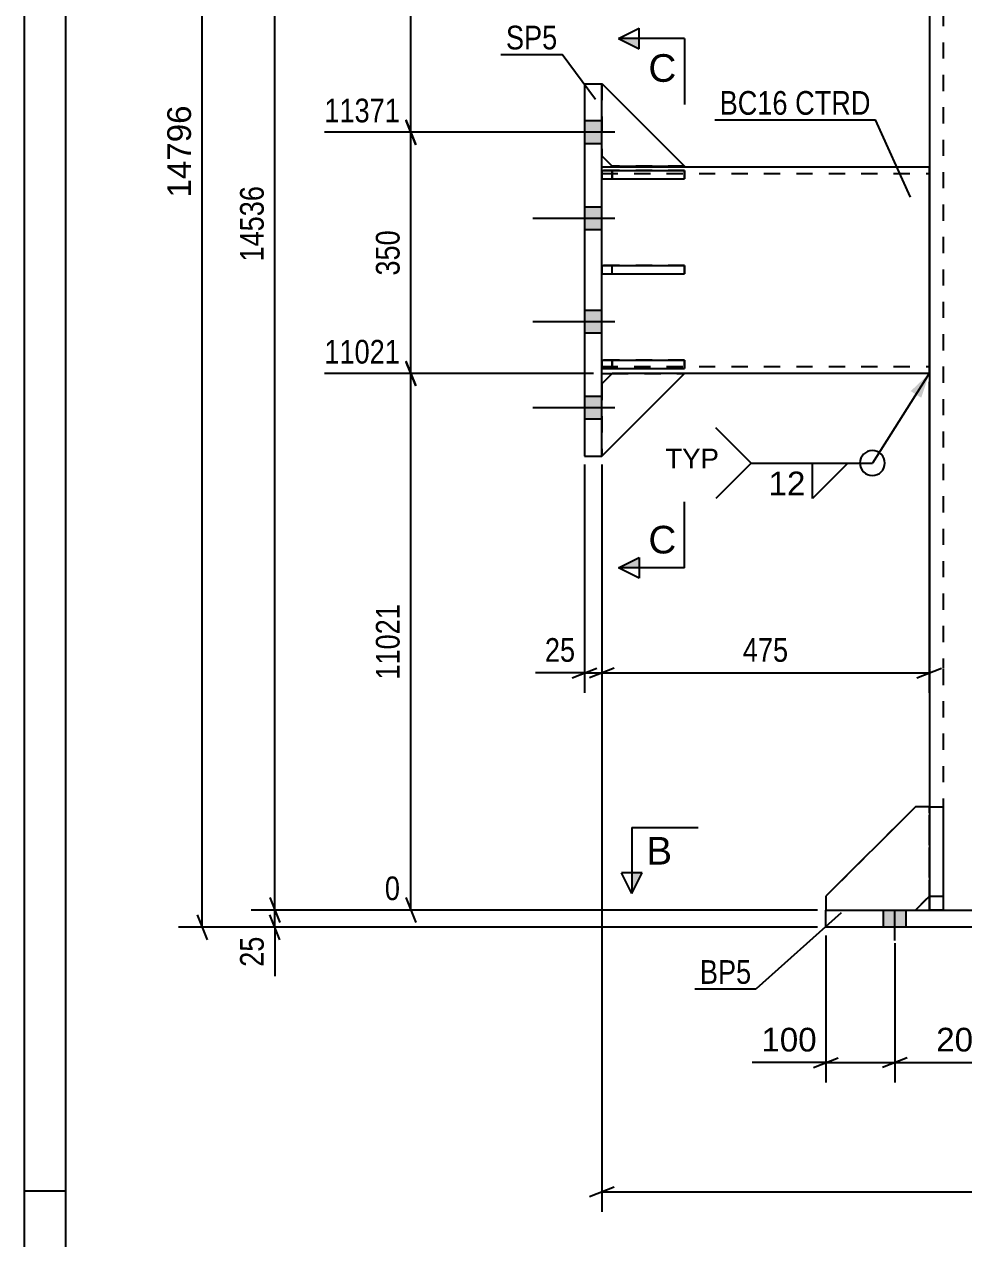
# Model space of a CAD drawing. Header units: millimetres. Extents: x -130 to 464, y -183 to 237.
# Drawn here: x -130.2 to -16.7, y -39.7 to 107.1 of the extents above; entities that cross this region are included whole.
import ezdxf

# ---------------------------------------------------------------- set-up
doc = ezdxf.new("R2010")
doc.units = ezdxf.units.MM
doc.linetypes.add('DXK_LINE_DOT2', pattern=[3.9198, 1.9599, -1.9599])
doc.styles.add('Arial', font='ARIAL.TTF', dxfattribs={"height": 0.2})
doc.styles.add('Arial Narrow', font='ARIALN.TTF', dxfattribs={"height": 0.2})

# ---------------------------------------------------------------- blocks, each defined once
blk = doc.blocks.new('Unknown-284929020-1134')
at = {"color": 5, "linetype": 'Continuous'}
for p, q in [((-130.21, 237.02), (-130.21, -182.98)), ((-125.21, 232.02), (-125.21, -177.98)), ((-125.21, -33.98), (-130.21, -33.98))]:
    blk.add_line(p, q, dxfattribs=at)
blk = doc.blocks.new('Bolt-284929020-1232 - 1225')
at = {"linetype": 'Continuous'}
for points in [[(-62.5, 95.42), (-62.5, 92.67), (-60.42, 92.67), (-60.42, 95.42)], [(-62.5, 95.42), (-62.5, 92.67), (-60.42, 92.67), (-60.42, 95.42)], [(-62.5, 95.42), (-62.5, 92.67), (-60.42, 92.67), (-60.42, 95.42)], [(-62.5, 85.01), (-62.5, 82.26), (-60.42, 82.26), (-60.42, 85.01)], [(-62.5, 85.01), (-62.5, 82.26), (-60.42, 82.26), (-60.42, 85.01)], [(-62.5, 72.51), (-62.5, 69.76), (-60.42, 69.76), (-60.42, 72.51)], [(-62.5, 72.51), (-62.5, 69.76), (-60.42, 69.76), (-60.42, 72.51)], [(-62.5, 62.09), (-62.5, 59.34), (-60.42, 59.34), (-60.42, 62.09)], [(-62.5, 62.09), (-62.5, 59.34), (-60.42, 59.34), (-60.42, 62.09)], [(-62.5, 62.09), (-62.5, 59.34), (-60.42, 59.34), (-60.42, 62.09)]]:
    blk.add_hatch(color=1, dxfattribs=at).paths.add_polyline_path(points)
at = {"color": 1, "linetype": 'Continuous'}
for p, q in [((-58.84, 94.05), (-68.75, 94.05)), ((-58.84, 94.05), (-68.75, 94.05)), ((-58.84, 94.05), (-68.75, 94.05)), ((-60.42, 95.42), (-62.5, 95.42)), ((-60.42, 95.42), (-62.5, 95.42)), ((-60.42, 95.42), (-62.5, 95.42)), ((-60.42, 92.67), (-62.5, 92.67)), ((-60.42, 92.67), (-62.5, 92.67)), ((-60.42, 92.67), (-62.5, 92.67)), ((-60.42, 85.01), (-62.5, 85.01)), ((-60.42, 85.01), (-62.5, 85.01)), ((-58.84, 83.63), (-68.75, 83.63)), ((-58.84, 83.63), (-68.75, 83.63)), ((-60.42, 82.26), (-62.5, 82.26)), ((-60.42, 82.26), (-62.5, 82.26)), ((-60.42, 72.51), (-62.5, 72.51)), ((-60.42, 72.51), (-62.5, 72.51)), ((-58.84, 71.13), (-68.75, 71.13)), ((-58.84, 71.13), (-68.75, 71.13)), ((-60.42, 69.76), (-62.5, 69.76)), ((-60.42, 69.76), (-62.5, 69.76)), ((-60.42, 62.09), (-62.5, 62.09)), ((-60.42, 62.09), (-62.5, 62.09)), ((-60.42, 62.09), (-62.5, 62.09)), ((-58.84, 60.71), (-68.75, 60.71)), ((-58.84, 60.71), (-68.75, 60.71)), ((-58.84, 60.71), (-68.75, 60.71)), ((-60.42, 59.34), (-62.5, 59.34)), ((-60.42, 59.34), (-62.5, 59.34)), ((-60.42, 59.34), (-62.5, 59.34))]:
    blk.add_line(p, q, dxfattribs=at)
blk = doc.blocks.new('Part-284929020-1249 - 1225')
at = {"color": 2, "linetype": 'Continuous'}
for p, q in [((-33.33, -2.08), (-33.33, 0)), ((-33.33, 0), (33.33, 0)), ((33.33, 0), (33.33, -2.08)), ((33.33, -2.08), (-33.33, -2.08))]:
    blk.add_line(p, q, dxfattribs=at)
blk = doc.blocks.new('Part-284929020-1233 - 1225')
at = {"color": 2, "linetype": 'Continuous'}
for p, q in [((-20.83, 116.67), (-20.83, 29.27)), ((-20.83, 29.17), (-20.83, 12.5))]:
    blk.add_line(p, q, dxfattribs=at)
at = {"color": 7, "linetype": 'DXK_LINE_DOT2'}
for p, q in [((-19.17, 116.67), (-19.17, 29.27)), ((-19.17, 29.17), (-19.17, 0)), ((-20.83, 12.5), (-20.83, 0)), ((-20.83, 0), (20.83, 0))]:
    blk.add_line(p, q, dxfattribs=at)
blk = doc.blocks.new('Part-284929020-1250 - 1225')
at = {"color": 2, "linetype": 'Continuous'}
for p, q in [((-22.5, 12.5), (-33.33, 1.67)), ((-20.83, 12.5), (-22.5, 12.5)), ((-33.33, 1.67), (-33.33, 0)), ((-22.5, 0), (-20.83, 1.67))]:
    blk.add_line(p, q, dxfattribs=at)
at = {"color": 7, "linetype": 'DXK_LINE_DOT2'}
for p, q in [((-20.83, 12.5), (-20.83, 1.67)), ((-33.33, 0), (-22.5, 0))]:
    blk.add_line(p, q, dxfattribs=at)
blk = doc.blocks.new('Part-284929020-1252 - 1225')
at = {"color": 7, "linetype": 'DXK_LINE_DOT2'}
for p, q in [((-22.5, 12.5), (-33.33, 1.67)), ((-20.83, 12.5), (-22.5, 12.5)), ((-20.83, 1.67), (-20.83, 12.5)), ((-33.33, 1.67), (-33.33, 0)), ((-22.5, 0), (-20.83, 1.67)), ((-33.33, 0), (-22.5, 0))]:
    blk.add_line(p, q, dxfattribs=at)
blk = doc.blocks.new('Part-284929020-1389 - 1225')
at = {"color": 2, "linetype": 'Continuous'}
for p, q in [((-60.42, 77.95), (-50.42, 77.95)), ((-60.42, 77.95), (-60.42, 76.95)), ((-50.42, 77.95), (-50.42, 76.95)), ((-60.42, 76.95), (-50.42, 76.95))]:
    blk.add_line(p, q, dxfattribs=at)
at = {"color": 7, "linetype": 'DXK_LINE_DOT2'}
blk.add_line((-59.17, 76.95), (-59.17, 77.95), dxfattribs=at)
blk = doc.blocks.new('Part-284929020-1255 - 1225')
at = {"color": 2, "linetype": 'Continuous'}
for p, q in [((-20.83, 12.5), (-20.83, 0)), ((-20.83, 12.5), (-19.17, 12.5)), ((-19.17, 12.5), (-19.17, 0)), ((-20.83, 1.67), (-19.17, 1.67)), ((-20.83, 0), (-19.17, 0))]:
    blk.add_line(p, q, dxfattribs=at)
blk = doc.blocks.new('Part-284929020-1399 - 1225')
at = {"color": 7, "linetype": 'DXK_LINE_DOT2'}
for p, q in [((-59.17, 64.88), (-60.42, 63.63)), ((-60.42, 54.88), (-50.42, 64.88)), ((-50.42, 64.88), (-59.17, 64.88)), ((-60.42, 63.63), (-60.42, 54.88))]:
    blk.add_line(p, q, dxfattribs=at)
blk = doc.blocks.new('Part-284929020-1388 - 1225')
at = {"color": 7, "linetype": 'DXK_LINE_DOT2'}
for p, q in [((-50.42, 89.41), (-60.42, 89.41)), ((-60.42, 89.41), (-60.42, 88.41)), ((-60.42, 88.41), (-50.42, 88.41)), ((-59.17, 89.41), (-59.17, 88.41)), ((-50.42, 88.41), (-50.42, 89.41))]:
    blk.add_line(p, q, dxfattribs=at)
blk = doc.blocks.new('Part-284929020-1387 - 1225')
at = {"color": 7, "linetype": 'DXK_LINE_DOT2'}
for p, q in [((-50.42, 66.49), (-60.42, 66.49)), ((-60.42, 66.49), (-60.42, 65.49)), ((-59.17, 66.49), (-59.17, 65.49)), ((-50.42, 65.49), (-50.42, 66.49)), ((-60.42, 65.49), (-50.42, 65.49))]:
    blk.add_line(p, q, dxfattribs=at)
blk = doc.blocks.new('Part-284929020-1397 - 1225')
at = {"color": 7, "linetype": 'DXK_LINE_DOT2'}
for p, q in [((-60.42, 91.2), (-60.42, 99.95)), ((-60.42, 99.95), (-50.42, 89.95)), ((-59.17, 89.95), (-60.42, 91.2)), ((-50.42, 89.95), (-59.17, 89.95))]:
    blk.add_line(p, q, dxfattribs=at)
blk = doc.blocks.new('Part-284929020-1386 - 1225')
at = {"color": 7, "linetype": 'DXK_LINE_DOT2'}
for p, q in [((-50.42, 77.95), (-60.42, 77.95)), ((-60.42, 77.95), (-60.42, 76.95)), ((-59.17, 76.95), (-59.17, 77.95)), ((-50.42, 76.95), (-50.42, 77.95)), ((-60.42, 76.95), (-50.42, 76.95))]:
    blk.add_line(p, q, dxfattribs=at)
blk = doc.blocks.new('Part-284929020-1396 - 1225')
at = {"color": 2, "linetype": 'Continuous'}
for p, q in [((-60.42, 99.95), (-60.42, 99.88)), ((-60.42, 99.95), (-50.42, 89.95)), ((-60.42, 91.2), (-59.17, 89.95)), ((-59.17, 89.95), (-50.42, 89.95))]:
    blk.add_line(p, q, dxfattribs=at)
at = {"color": 7, "linetype": 'DXK_LINE_DOT2'}
blk.add_line((-60.42, 99.88), (-60.42, 91.2), dxfattribs=at)
blk = doc.blocks.new('Part-284929020-1390 - 1225')
at = {"color": 2, "linetype": 'Continuous'}
for p, q in [((-60.42, 66.49), (-50.42, 66.49)), ((-60.42, 66.49), (-60.42, 65.49)), ((-50.42, 66.49), (-50.42, 65.49)), ((-60.42, 65.49), (-50.42, 65.49))]:
    blk.add_line(p, q, dxfattribs=at)
at = {"color": 7, "linetype": 'DXK_LINE_DOT2'}
blk.add_line((-59.17, 65.49), (-59.17, 66.49), dxfattribs=at)
blk = doc.blocks.new('Bolt-284929020-1302 - 1225')
at = {"linetype": 'Continuous'}
for points in [[(-23.63, 0), (-26.38, 0), (-26.38, -2.08), (-23.63, -2.08)], [(-23.63, 0), (-26.38, 0), (-26.38, -2.08), (-23.63, -2.08)], [(-23.63, 0), (-26.38, 0), (-26.38, -2.08), (-23.63, -2.08)], [(-23.63, 0), (-26.38, 0), (-26.38, -2.08), (-23.63, -2.08)], [(-6.96, 0), (-9.71, 0), (-9.71, -2.08), (-6.96, -2.08)], [(-6.96, 0), (-9.71, 0), (-9.71, -2.08), (-6.96, -2.08)], [(9.71, 0), (6.96, 0), (6.96, -2.08), (9.71, -2.08)], [(9.71, 0), (6.96, 0), (6.96, -2.08), (9.71, -2.08)], [(26.37, 0), (23.62, 0), (23.62, -2.08), (26.37, -2.08)], [(26.37, 0), (23.62, 0), (23.62, -2.08), (26.37, -2.08)], [(26.37, 0), (23.62, 0), (23.62, -2.08), (26.37, -2.08)], [(26.37, 0), (23.62, 0), (23.62, -2.08), (26.37, -2.08)]]:
    blk.add_hatch(color=1, dxfattribs=at).paths.add_polyline_path(points)
at = {"color": 1, "linetype": 'Continuous'}
for p, q in [((-26.38, -2.08), (-26.38, 0)), ((-26.38, -2.08), (-26.38, 0)), ((-26.38, -2.08), (-26.38, 0)), ((-26.38, -2.08), (-26.38, 0)), ((-25, -3.67), (-25, 0)), ((-25, -3.67), (-25, 0)), ((-25, -3.67), (-25, 0)), ((-25, -3.67), (-25, 0)), ((-23.63, -2.08), (-23.63, 0)), ((-23.63, -2.08), (-23.63, 0)), ((-23.63, -2.08), (-23.63, 0)), ((-23.63, -2.08), (-23.63, 0)), ((-9.71, -2.08), (-9.71, 0)), ((-9.71, -2.08), (-9.71, 0)), ((-8.33, -3.67), (-8.33, 0)), ((-8.33, -3.67), (-8.33, 0)), ((-6.96, -2.08), (-6.96, 0)), ((-6.96, -2.08), (-6.96, 0)), ((6.96, -2.08), (6.96, 0)), ((6.96, -2.08), (6.96, 0)), ((8.33, -3.67), (8.33, 0)), ((8.33, -3.67), (8.33, 0)), ((9.71, -2.08), (9.71, 0)), ((9.71, -2.08), (9.71, 0)), ((23.62, -2.08), (23.62, 0)), ((23.62, -2.08), (23.62, 0)), ((23.62, -2.08), (23.62, 0)), ((23.62, -2.08), (23.62, 0)), ((25, -3.67), (25, 0)), ((25, -3.67), (25, 0)), ((25, -3.67), (25, 0)), ((25, -3.67), (25, 0)), ((26.37, -2.08), (26.37, 0)), ((26.37, -2.08), (26.37, 0)), ((26.37, -2.08), (26.37, 0)), ((26.37, -2.08), (26.37, 0))]:
    blk.add_line(p, q, dxfattribs=at)
blk = doc.blocks.new('Part-284929020-1391 - 1225')
at = {"color": 2, "linetype": 'Continuous'}
for p, q in [((-60.42, 89.41), (-50.42, 89.41)), ((-60.42, 89.41), (-60.42, 88.41)), ((-60.42, 88.41), (-50.42, 88.41)), ((-50.42, 89.41), (-50.42, 88.41))]:
    blk.add_line(p, q, dxfattribs=at)
at = {"color": 7, "linetype": 'DXK_LINE_DOT2'}
blk.add_line((-59.17, 88.41), (-59.17, 89.41), dxfattribs=at)
blk = doc.blocks.new('Part-284929020-1398 - 1225')
at = {"color": 2, "linetype": 'Continuous'}
for p, q in [((-59.17, 64.88), (-60.42, 63.63)), ((-60.42, 54.88), (-50.42, 64.88)), ((-50.42, 64.88), (-59.17, 64.88))]:
    blk.add_line(p, q, dxfattribs=at)
at = {"color": 7, "linetype": 'DXK_LINE_DOT2'}
blk.add_line((-60.42, 63.63), (-60.42, 54.88), dxfattribs=at)
blk = doc.blocks.new('Part-284929020-1445 - 1225')
at = {"color": 2, "linetype": 'Continuous'}
for p, q in [((-62.5, 99.88), (-62.5, 54.88)), ((-60.42, 99.88), (-62.5, 99.88)), ((-60.42, 54.88), (-60.42, 99.88)), ((-62.5, 54.88), (-60.42, 54.88))]:
    blk.add_line(p, q, dxfattribs=at)
blk = doc.blocks.new('Part-284929020-1449 - 1225')
at = {"color": 7, "linetype": 'DXK_LINE_DOT2'}
for p, q in [((-20.83, 0), (-20.83, 12.5)), ((-20.83, 12.5), (-19.17, 12.5)), ((-19.17, 12.5), (-19.17, 0)), ((-20.83, 1.67), (-19.17, 1.67)), ((-19.17, 0), (-20.83, 0))]:
    blk.add_line(p, q, dxfattribs=at)
blk = doc.blocks.new('Part-284929020-1481 - 1225')
at = {"color": 2, "linetype": 'Continuous'}
for p, q in [((-60.42, 89.88), (-20.84, 89.88)), ((-20.84, 89.88), (-20.84, 64.88)), ((-60.42, 64.88), (-59.17, 64.88)), ((-20.84, 64.88), (-50.42, 64.88))]:
    blk.add_line(p, q, dxfattribs=at)
at = {"color": 7, "linetype": 'DXK_LINE_DOT2'}
for p, q in [((-60.42, 64.88), (-60.42, 89.88)), ((-60.42, 89.05), (-20.84, 89.05)), ((-60.42, 65.71), (-20.84, 65.71)), ((-59.17, 64.88), (-50.42, 64.88)), ((-20.84, 65.71), (-20.84, 65.78))]:
    blk.add_line(p, q, dxfattribs=at)
blk = doc.blocks.new('StraightDimension-284929020-1734 - 1225')
at = {"color": 7, "linetype": 'Continuous'}
for p, q in [((-20.84, 63.88), (-20.84, 26.27)), ((-60.42, 53.88), (-60.42, 26.27)), ((-58.92, 29.27), (-61.92, 28.07)), ((-60.42, 28.67), (-20.84, 28.67)), ((-22.34, 28.07), (-19.34, 29.27))]:
    blk.add_line(p, q, dxfattribs=at)
at = {"color": 0}
blk.add_wipeout([(-37.29, 29.42), (-37.29, 33.62), (-43.97, 33.62), (-43.97, 29.42)], dxfattribs=at)
at = {"color": 3, "style": 'Arial Narrow'}
blk.add_text('475', height=2.863, dxfattribs=at).set_placement((-43.37, 30.02))
blk = doc.blocks.new('StraightDimension-284929020-1562 - 1225')
at = {"color": 7, "linetype": 'Continuous'}
for p, q in [((-25, -4.01), (-25, -20.85)), ((-8.33, -4.01), (-8.33, -20.85)), ((-23.5, -17.85), (-26.5, -19.05)), ((-25, -18.45), (-8.33, -18.45)), ((-9.83, -19.05), (-6.83, -17.85))]:
    blk.add_line(p, q, dxfattribs=at)
at = {"color": 0}
blk.add_wipeout([(-12.73, -17.7), (-12.73, -13.5), (-20.6, -13.5), (-20.6, -17.7)], dxfattribs=at)
at = {"color": 3, "style": 'Arial'}
blk.add_text('200', height=2.865, dxfattribs=at).set_placement((-20, -17.1))
blk = doc.blocks.new('StraightDimension-284929020-1569 - 1225')
at = {"color": 7, "linetype": 'Continuous'}
for p, q in [((-33.33, -3.08), (-33.33, -20.85)), ((-25, -4.01), (-25, -20.85)), ((-33.33, -18.45), (-42.25, -18.45)), ((-33.33, -18.45), (-42.25, -18.45)), ((-34.83, -19.05), (-31.83, -17.85)), ((-33.33, -18.45), (-25, -18.45)), ((-23.5, -17.85), (-26.5, -19.05))]:
    blk.add_line(p, q, dxfattribs=at)
at = {"color": 0}
blk.add_wipeout([(-33.86, -17.7), (-33.86, -13.5), (-41.73, -13.5), (-41.73, -17.7)], dxfattribs=at)
at = {"color": 3, "style": 'Arial'}
blk.add_text('100', height=2.865, dxfattribs=at).set_placement((-41.13, -17.1))
blk = doc.blocks.new('StraightDimension-284929020-1605 - 1225')
at = {"color": 7, "linetype": 'Continuous'}
for p, q in [((-82.9, 63.38), (-84.1, 66.38)), ((-61.42, 64.88), (-93.94, 64.88)), ((-83.5, 0), (-83.5, 64.88)), ((-84.1, 1.5), (-82.9, -1.5)), ((-34.33, 0), (-86.63, 0))]:
    blk.add_line(p, q, dxfattribs=at)
at = {"color": 0}
blk.add_wipeout([(-84.25, 37.61), (-88.45, 37.61), (-88.45, 27.27), (-84.25, 27.27)], dxfattribs=at)
at = {"color": 3, "style": 'Arial Narrow'}
blk.add_text('11021', height=2.863, rotation=90.0002, dxfattribs=at).set_placement((-84.85, 27.87))
at = {"color": 0, "linetype": 'Continuous'}
for points in [[(-84.2, 65.48), (-84.2, 69.68), (-94.54, 69.68), (-94.54, 65.48)], [(-84.2, 0.6), (-84.2, 4.8), (-87.23, 4.8), (-87.23, 0.6)]]:
    blk.add_wipeout(points, dxfattribs=at)
at = {"color": 3, "linetype": 'Continuous', "style": 'Arial Narrow'}
for s, height, p in [('11021', 2.863, (-93.94, 66.08)), ('0', 2.86, (-86.63, 1.2))]:
    blk.add_text(s, height=height, dxfattribs=at).set_placement(p)
blk = doc.blocks.new('StraightDimension-284929020-1612 - 1225')
at = {"color": 7, "linetype": 'Continuous'}
for p, q in [((-82.9, 92.55), (-84.1, 95.55)), ((-64.33, 94.05), (-93.94, 94.05)), ((-83.5, 64.88), (-83.5, 94.05)), ((-84.1, 66.38), (-82.9, 63.38)), ((-61.42, 64.88), (-93.94, 64.88))]:
    blk.add_line(p, q, dxfattribs=at)
at = {"color": 0}
blk.add_wipeout([(-84.25, 82.81), (-88.45, 82.81), (-88.45, 76.12), (-84.25, 76.12)], dxfattribs=at)
at = {"color": 3, "style": 'Arial Narrow'}
blk.add_text('350', height=2.863, rotation=90.0002, dxfattribs=at).set_placement((-84.85, 76.72))
at = {"color": 0, "linetype": 'Continuous'}
blk.add_wipeout([(-84.2, 94.65), (-84.2, 98.85), (-94.54, 98.85), (-94.54, 94.65)], dxfattribs=at)
at = {"color": 3, "linetype": 'Continuous', "style": 'Arial Narrow'}
blk.add_text('11371', height=2.863, dxfattribs=at).set_placement((-93.94, 95.25))
blk = doc.blocks.new('StraightDimension-284929020-1620 - 1225')
at = {"color": 7, "linetype": 'Continuous'}
for p, q in [((-82.9, 137.4), (-84.1, 140.4)), ((-61.42, 138.9), (-93.94, 138.9)), ((-83.5, 94.05), (-83.5, 138.9)), ((-84.1, 95.55), (-82.9, 92.55)), ((-64.33, 94.05), (-93.94, 94.05))]:
    blk.add_line(p, q, dxfattribs=at)
at = {"color": 0}
blk.add_wipeout([(-84.25, 120.73), (-88.45, 120.73), (-88.45, 112.21), (-84.25, 112.21)], dxfattribs=at)
at = {"color": 3, "style": 'Arial Narrow'}
blk.add_text('2840', height=2.863, rotation=90.0002, dxfattribs=at).set_placement((-84.85, 112.81))
at = {"color": 0, "linetype": 'Continuous'}
blk.add_wipeout([(-84.2, 139.5), (-84.2, 143.7), (-94.54, 143.7), (-94.54, 139.5)], dxfattribs=at)
at = {"color": 3, "linetype": 'Continuous', "style": 'Arial Narrow'}
blk.add_text('14211', height=2.863, dxfattribs=at).set_placement((-93.94, 140.1))
blk = doc.blocks.new('StraightDimension-284929020-1870 - 1225')
at = {"color": 7, "linetype": 'Continuous'}
for p, q in [((-100.52, 1.5), (-99.32, -1.5)), ((-34.33, 0), (-102.77, 0)), ((-99.32, -3.58), (-100.52, -0.58)), ((-99.92, -2.08), (-99.92, 0)), ((-34.33, -2.08), (-102.77, -2.08)), ((-99.92, -2.08), (-99.92, -7.99)), ((-99.92, -2.08), (-99.92, -7.99))]:
    blk.add_line(p, q, dxfattribs=at)
at = {"color": 0}
blk.add_wipeout([(-100.67, -2.61), (-104.87, -2.61), (-104.87, -7.46), (-100.67, -7.46)], dxfattribs=at)
at = {"color": 3, "style": 'Arial Narrow'}
blk.add_text('25', height=2.863, rotation=90.0002, dxfattribs=at).set_placement((-101.27, -6.86))
blk = doc.blocks.new('StraightDimension-284929020-1749 - 1225')
at = {"color": 7, "linetype": 'Continuous'}
for p, q in [((-62.5, 53.88), (-62.5, 26.27)), ((-60.42, 53.88), (-60.42, 26.27)), ((-62.5, 28.67), (-68.41, 28.67)), ((-62.5, 28.67), (-68.41, 28.67)), ((-64, 28.07), (-61, 29.27)), ((-62.5, 28.67), (-60.42, 28.67)), ((-58.92, 29.27), (-61.92, 28.07))]:
    blk.add_line(p, q, dxfattribs=at)
at = {"color": 0}
blk.add_wipeout([(-63.03, 29.42), (-63.03, 33.62), (-67.89, 33.62), (-67.89, 29.42)], dxfattribs=at)
at = {"color": 3, "style": 'Arial Narrow'}
blk.add_text('25', height=2.863, dxfattribs=at).set_placement((-67.29, 30.02))
blk = doc.blocks.new('StraightDimension-284929020-1846 - 1225')
at = {"color": 7, "linetype": 'Continuous'}
for p, q in [((-60.42, 53.88), (-60.42, -36.49)), ((62.5, 54.01), (62.5, -36.49)), ((-58.92, -33.49), (-61.92, -34.69)), ((61, -34.69), (64, -33.49)), ((-60.42, -34.09), (62.5, -34.09))]:
    blk.add_line(p, q, dxfattribs=at)
at = {"color": 0}
blk.add_wipeout([(5.3, -33.34), (5.3, -29.14), (-3.22, -29.14), (-3.22, -33.34)], dxfattribs=at)
at = {"color": 3, "style": 'Arial Narrow'}
blk.add_text('1475', height=2.863, dxfattribs=at).set_placement((-2.62, -32.74))
blk = doc.blocks.new('StraightDimension-284929020-1879 - 1225')
at = {"color": 7, "linetype": 'Continuous'}
for p, q in [((-99.92, 0), (-99.92, 165.98)), ((-100.52, 1.5), (-99.32, -1.5)), ((-34.33, 0), (-102.77, 0))]:
    blk.add_line(p, q, dxfattribs=at)
at = {"color": 0}
blk.add_wipeout([(-100.67, 88.16), (-104.87, 88.16), (-104.87, 77.82), (-100.67, 77.82)], dxfattribs=at)
at = {"color": 3, "style": 'Arial Narrow'}
blk.add_text('14536', height=2.863, rotation=90.0002, dxfattribs=at).set_placement((-101.27, 78.42))
blk = doc.blocks.new('StraightDimension-284929020-7842 - 1225')
at = {"color": 7, "linetype": 'Continuous'}
for p, q in [((-108.71, -2.08), (-108.71, 185.53)), ((-109.31, -0.58), (-108.11, -3.58)), ((-34.33, -2.08), (-111.56, -2.08))]:
    blk.add_line(p, q, dxfattribs=at)
at = {"color": 0}
blk.add_wipeout([(-109.46, 97.88), (-113.66, 97.88), (-113.66, 85.56), (-109.46, 85.56)], dxfattribs=at)
at = {"color": 3, "style": 'Arial'}
blk.add_text('14796', height=2.865, rotation=90.0002, dxfattribs=at).set_placement((-110.06, 86.16))
blk = doc.blocks.new('Mark-284929020-1244 - 1225')
at = {"color": 0}
blk.add_wipeout([(-42.35, -8.92), (-42.35, -5.92), (-48.56, -5.92), (-48.56, -8.92)], dxfattribs=at)
blk.add_wipeout([(-42.35, -8.92), (-42.35, -5.92), (-48.56, -5.92), (-48.56, -8.92)], dxfattribs=at)
at = {"color": 30, "linetype": 'Continuous'}
for p in [(-31.47, -0.35), (-49.16, -9.52)]:
    blk.add_line(p, (-41.75, -9.52), dxfattribs=at)
at = {"color": 3, "style": 'Arial Narrow'}
blk.add_text('BP5', height=2.863, dxfattribs=at).set_placement((-48.56, -8.92))
blk = doc.blocks.new('Mark-284929020-1441 - 1225')
at = {"color": 0}
blk.add_wipeout([(-65.79, 104.07), (-65.79, 107.07), (-72, 107.07), (-72, 104.07)], dxfattribs=at)
blk.add_wipeout([(-65.79, 104.07), (-65.79, 107.07), (-72, 107.07), (-72, 104.07)], dxfattribs=at)
at = {"color": 30, "linetype": 'Continuous'}
for p in [(-72.6, 103.47), (-61.16, 98.03)]:
    blk.add_line(p, (-65.19, 103.47), dxfattribs=at)
at = {"color": 3, "style": 'Arial Narrow'}
blk.add_text('SP5', height=2.863, dxfattribs=at).set_placement((-72, 104.07))
blk = doc.blocks.new('Mark-284929020-1477 - 1225')
at = {"color": 0}
for points in [[(-37.95, 96.17), (-37.95, 99.17), (-46.17, 99.17), (-46.17, 96.17)], [(-27.92, 96.17), (-27.92, 99.17), (-37.05, 99.17), (-37.05, 96.17)]]:
    blk.add_wipeout(points, dxfattribs=at)
for points in [[(-37.95, 96.17), (-37.95, 99.17), (-46.17, 99.17), (-46.17, 96.17)], [(-27.92, 96.17), (-27.92, 99.17), (-37.05, 99.17), (-37.05, 96.17)]]:
    blk.add_wipeout(points, dxfattribs=at)
at = {"color": 30, "linetype": 'Continuous'}
for p in [(-46.77, 95.57), (-23.09, 86.22)]:
    blk.add_line(p, (-27.32, 95.57), dxfattribs=at)
at = {"color": 3, "style": 'Arial Narrow'}
for s, p in [('BC16', (-46.17, 96.17)), ('CTRD', (-37.05, 96.17))]:
    blk.add_text(s, height=2.863, dxfattribs=at).set_placement(p)
blk = doc.blocks.new('SectionMark-284929020-1954 - 1225')
at = {"linetype": 'Continuous'}
for points in [[(-55.91, 105.4), (-55.91, 104.15), (-58.41, 105.4)], [(-55.91, 42.62), (-55.91, 41.37), (-58.41, 41.37)]]:
    blk.add_hatch(color=6, dxfattribs=at).paths.add_polyline_path(points)
at = {"color": 6, "linetype": 'Continuous'}
for p, q in [((-58.41, 105.4), (-55.91, 106.65)), ((-55.91, 104.15), (-55.91, 106.65)), ((-50.41, 105.4), (-58.41, 105.4)), ((-58.41, 105.4), (-55.91, 104.15)), ((-50.41, 105.4), (-50.41, 97.4)), ((-50.41, 41.37), (-50.41, 49.37)), ((-58.41, 41.37), (-55.91, 42.62)), ((-55.91, 42.62), (-55.91, 40.12)), ((-50.41, 41.37), (-58.41, 41.37)), ((-55.91, 40.12), (-58.41, 41.37))]:
    blk.add_line(p, q, dxfattribs=at)
at = {"color": 0, "linetype": 'Continuous'}
for points in [[(-51.41, 100.15), (-51.41, 103.65), (-54.78, 103.65), (-54.78, 100.15)], [(-51.41, 43.12), (-51.41, 46.62), (-54.78, 46.62), (-54.78, 43.12)]]:
    blk.add_wipeout(points, dxfattribs=at)
at = {"color": 3, "linetype": 'Continuous', "style": 'Arial'}
for p in [(-54.78, 100.15), (-54.78, 43.12)]:
    blk.add_text('C', height=3.34, dxfattribs=at).set_placement(p)
blk = doc.blocks.new('SectionMark-284929020-1986 - 1225')
at = {"linetype": 'Continuous'}
for points in [[(-56.78, 4.5), (-55.53, 4.5), (-56.78, 2)], [(45.35, 4.5), (46.6, 4.5), (46.6, 2)]]:
    blk.add_hatch(color=6, dxfattribs=at).paths.add_polyline_path(points)
at = {"color": 6, "linetype": 'Continuous'}
for p, q in [((-56.78, 10), (-48.78, 10)), ((-56.78, 10), (-56.78, 2)), ((46.6, 10), (38.6, 10)), ((46.6, 10), (46.6, 2)), ((-56.78, 2), (-58.03, 4.5)), ((-55.53, 4.5), (-58.03, 4.5)), ((-56.78, 2), (-55.53, 4.5)), ((45.35, 4.5), (47.85, 4.5)), ((46.6, 2), (45.35, 4.5)), ((47.85, 4.5), (46.6, 2))]:
    blk.add_line(p, q, dxfattribs=at)
at = {"color": 0, "linetype": 'Continuous'}
for points in [[(-51.92, 5.5), (-51.92, 9), (-55.03, 9), (-55.03, 5.5)], [(44.85, 5.5), (44.85, 9), (41.74, 9), (41.74, 5.5)]]:
    blk.add_wipeout(points, dxfattribs=at)
at = {"color": 3, "linetype": 'Continuous', "style": 'Arial'}
for p in [(-55.03, 5.5), (41.74, 5.5)]:
    blk.add_text('B', height=3.34, dxfattribs=at).set_placement(p)
blk = doc.blocks.new('WeldMark-284929020-2006 - 1225')
at = {"linetype": 'Continuous'}
blk.add_hatch(color=30, dxfattribs=at).paths.add_polyline_path([(-23.08, 62.75), (-20.84, 64.88), (-21.81, 61.95)])
at = {"color": 30, "linetype": 'Continuous'}
blk.add_line((-20.84, 64.88), (-27.71, 54.05), dxfattribs=at)
at = {"color": 3, "linetype": 'Continuous'}
for q in [(-46.65, 58.33), (-46.65, 49.76)]:
    blk.add_line((-42.36, 54.05), q, dxfattribs=at)
for start, end in [(90, 270), (270, 90)]:
    blk.add_arc((-27.71, 54.05), 1.5, start, end, dxfattribs=at)
at = {"color": 0}
blk.add_wipeout([(-35.61, 49.95), (-35.61, 53.35), (-40.46, 53.35), (-40.46, 49.95)], dxfattribs=at)
at = {"color": 30, "linetype": 'Continuous'}
blk.add_line((-42.36, 54.05), (-27.71, 54.05), dxfattribs=at)
at = {"color": 3, "linetype": 'Continuous'}
for p, q in [((-34.96, 54.05), (-30.67, 54.05)), ((-30.67, 54.05), (-34.96, 49.76)), ((-34.96, 49.76), (-34.96, 54.05))]:
    blk.add_line(p, q, dxfattribs=at)
at = {"color": 3, "style": 'Arial'}
blk.add_text('12', height=2.865, dxfattribs=at).set_placement((-40.26, 50.15))
at = {"color": 0, "linetype": 'Continuous'}
blk.add_wipeout([(-46.26, 53.4), (-46.26, 55.9), (-52.74, 55.9), (-52.74, 53.4)], dxfattribs=at)
blk.add_wipeout([(-46.26, 53.4), (-46.26, 55.9), (-52.74, 55.9), (-52.74, 53.4)], dxfattribs=at)
at = {"color": 3, "linetype": 'Continuous', "style": 'Arial'}
blk.add_text('TYP', height=2.388, dxfattribs=at).set_placement((-52.74, 53.4))

msp = doc.modelspace()

# ---------------------------------------------------------------- block references
for name in ['Unknown-284929020-1134', 'Part-284929020-1233 - 1225', 'Part-284929020-1445 - 1225', 'Part-284929020-1397 - 1225', 'Part-284929020-1396 - 1225', 'Bolt-284929020-1232 - 1225', 'Part-284929020-1481 - 1225', 'Part-284929020-1388 - 1225', 'Part-284929020-1391 - 1225', 'Part-284929020-1389 - 1225', 'Part-284929020-1386 - 1225', 'Part-284929020-1387 - 1225', 'Part-284929020-1390 - 1225', 'Part-284929020-1399 - 1225', 'Part-284929020-1398 - 1225', 'Part-284929020-1250 - 1225', 'Part-284929020-1252 - 1225', 'Part-284929020-1255 - 1225', 'Part-284929020-1449 - 1225', 'Part-284929020-1249 - 1225', 'Bolt-284929020-1302 - 1225']:
    msp.add_blockref(name, (0, 0))

# ---------------------------------------------------------------- next in the draw order: block references
for name in ['StraightDimension-284929020-1734 - 1225', 'StraightDimension-284929020-1562 - 1225']:
    msp.add_blockref(name, (0, 0))

# ---------------------------------------------------------------- next in the draw order: block references
for name in ['StraightDimension-284929020-1605 - 1225', 'StraightDimension-284929020-1569 - 1225']:
    msp.add_blockref(name, (0, 0))

# ---------------------------------------------------------------- next in the draw order: block references
for name in ['StraightDimension-284929020-1612 - 1225', 'StraightDimension-284929020-1749 - 1225', 'StraightDimension-284929020-1870 - 1225']:
    msp.add_blockref(name, (0, 0))

# ---------------------------------------------------------------- next in the draw order: block references
for name in ['StraightDimension-284929020-1620 - 1225', 'StraightDimension-284929020-1846 - 1225']:
    msp.add_blockref(name, (0, 0))

# ---------------------------------------------------------------- next in the draw order: block references
msp.add_blockref('StraightDimension-284929020-1879 - 1225', (0, 0))

# ---------------------------------------------------------------- next in the draw order: block references
msp.add_blockref('StraightDimension-284929020-7842 - 1225', (0, 0))

# ---------------------------------------------------------------- next in the draw order: block references
for name in ['Mark-284929020-1441 - 1225', 'SectionMark-284929020-1954 - 1225', 'Mark-284929020-1477 - 1225', 'SectionMark-284929020-1986 - 1225', 'Mark-284929020-1244 - 1225']:
    msp.add_blockref(name, (0, 0))

# ---------------------------------------------------------------- next in the draw order: block references
msp.add_blockref('WeldMark-284929020-2006 - 1225', (0, 0))

doc.saveas('drawing.dxf')
